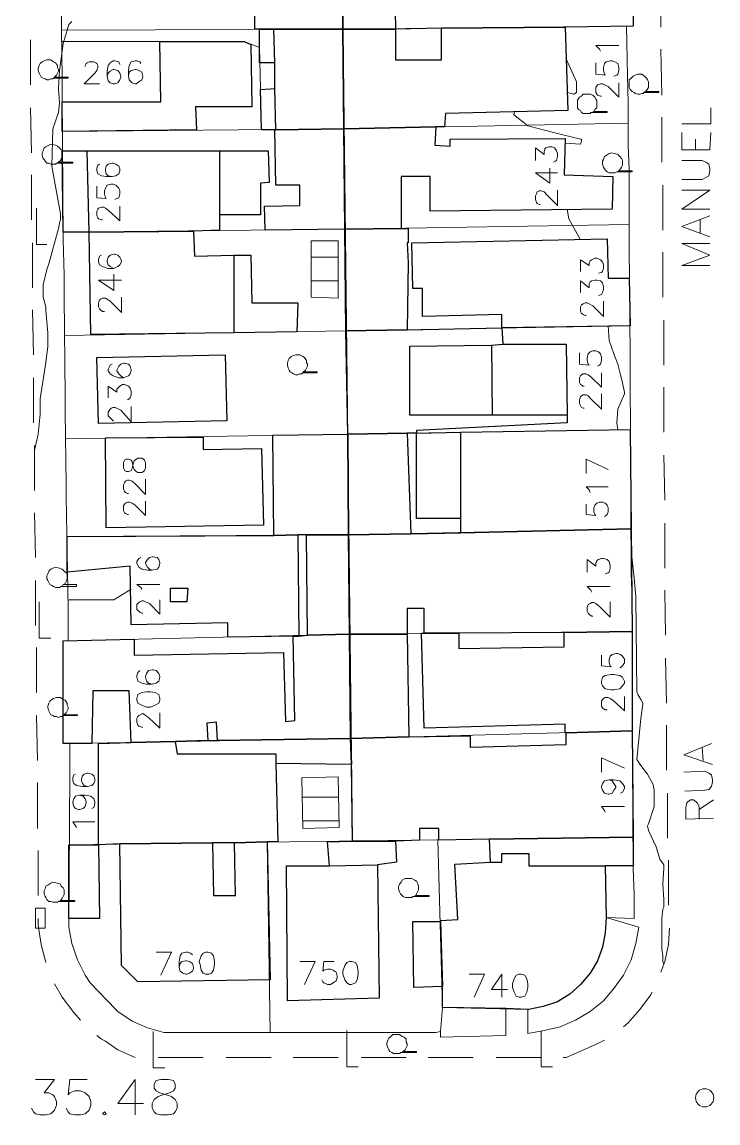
# Model space of a CAD drawing. Extents: x -2391 to 32076, y -11492 to 5852.
# Drawn here: x 4694 to 4755.5, y -1182.6 to -1085.2 of the extents above; entities that cross this region are included whole.
import ezdxf

# ---------------------------------------------------------------- set-up
doc = ezdxf.new("R2010")
doc.units = 0
doc.header["$LTSCALE"] = 7
for name, color, linetype in [('ALVE-CT', 3, 'CONTINUOUS'), ('PDF_A101 - EDIFICACAO', 7, 'CONTINUOUS'), ('PDF_A103 - PROJECAO_1', 7, 'CONTINUOUS'), ('PDF_A104 - PROJECAO_2', 7, 'CONTINUOUS'), ('PDF_A118 - PISCINA', 7, 'CONTINUOUS'), ('PDF_A120 - MARQUISE', 7, 'CONTINUOUS'), ('PDF_A122 - CASA_DE_MAQUINA', 7, 'CONTINUOUS'), ('PDF_A123 - N DE PORTA', 7, 'CONTINUOUS'), ('PDF_A124 - MURO', 7, 'CONTINUOUS'), ('PDF_C301 - MEIO_FIO_2D', 7, 'CONTINUOUS'), ('PDF_C307 - TXT_NOME_LOGRADOURO', 7, 'CONTINUOUS'), ('PDF_C317 - BOCA_LOBO', 7, 'CONTINUOUS'), ('PDF_F602 - ARVORE_ISOLADA', 7, 'CONTINUOUS'), ('PDF_I903 - POSTE', 7, 'CONTINUOUS'), ('PDF_N1401 - CURVA_MESTRA', 7, 'CONTINUOUS'), ('PDF_N1403 - COTA_DE_APARELHO', 7, 'CONTINUOUS')]:
    doc.layers.add(name, color=color, linetype=linetype)

msp = doc.modelspace()

# ---------------------------------------------------------------- linework, layer by layer
at = {"layer": 'ALVE-CT'}
msp.add_circle((4550.796, -1271.53), 500, dxfattribs=at)
at = {"layer": 'PDF_A101 - EDIFICACAO', "lineweight": 30}
for points in [[(4722.324, -1085.863), (4716.229, -1085.863), (4714.959, -1085.863), (4714.535, -1085.863), (4714.451, -1076.804), (4715.636, -1076.804), (4716.821, -1076.804), (4722.24, -1076.719)], [(4726.981, -1085.863), (4722.324, -1085.863), (4722.24, -1076.719), (4725.711, -1076.634), (4726.812, -1076.55), (4747.893, -1076.042), (4747.978, -1085.609), (4741.966, -1085.693), (4731.045, -1085.778)], [(4722.324, -1085.863), (4722.409, -1094.668), (4716.398, -1094.752), (4716.313, -1094.752), (4715.128, -1094.752), (4715.043, -1091.196), (4716.313, -1091.112), (4716.313, -1088.826), (4714.959, -1088.826), (4714.959, -1087.471), (4714.959, -1085.863), (4716.229, -1085.863)], [(4730.537, -1094.498), (4722.409, -1094.668), (4722.324, -1085.863), (4726.981, -1085.863), (4726.981, -1088.572), (4731.045, -1088.572), (4731.045, -1085.778), (4741.966, -1085.693), (4742.22, -1093.059), (4731.383, -1093.313), (4731.299, -1094.498)], [(4714.197, -1087.217), (4714.281, -1092.72), (4709.286, -1092.72), (4709.371, -1094.752), (4697.518, -1094.922), (4697.518, -1092.297), (4706.238, -1092.297), (4706.154, -1086.963), (4713.604, -1086.963)], [(4722.494, -1103.557), (4715.467, -1103.642), (4715.382, -1101.525), (4718.515, -1101.441), (4718.515, -1099.663), (4716.398, -1099.663), (4716.313, -1094.752), (4716.398, -1094.752), (4722.409, -1094.668)], [(4727.489, -1103.473), (4722.494, -1103.557), (4722.409, -1094.668), (4730.537, -1094.498), (4730.452, -1096.107), (4731.807, -1096.192), (4731.807, -1095.599), (4741.966, -1095.514), (4741.882, -1098.731), (4746.2, -1098.901), (4746.115, -1101.779), (4730.029, -1101.949), (4730.029, -1098.901), (4727.489, -1098.901)], [(4715.043, -1099.493), (4715.043, -1102.287), (4711.403, -1102.287), (4711.403, -1103.642), (4709.117, -1103.727), (4699.888, -1103.811), (4697.603, -1103.811), (4697.518, -1096.615), (4699.719, -1096.615), (4711.403, -1096.615), (4715.721, -1096.615), (4715.805, -1099.409)], [(4709.117, -1103.727), (4709.202, -1105.928), (4712.673, -1105.843), (4714.197, -1105.843), (4714.281, -1110.076), (4718.345, -1110.076), (4718.261, -1112.616), (4712.673, -1112.701), (4700.058, -1112.87), (4699.888, -1103.811)], [(4727.997, -1112.447), (4722.578, -1112.532), (4722.494, -1103.557), (4727.489, -1103.473), (4728.082, -1103.473), (4728.082, -1104.743), (4727.997, -1104.743), (4728.082, -1106.52)], [(4745.692, -1104.404), (4745.776, -1107.875), (4747.639, -1107.875), (4747.724, -1112.108), (4736.379, -1112.278), (4736.379, -1111.092), (4729.351, -1111.262), (4729.351, -1108.806), (4728.505, -1108.806), (4728.42, -1104.743)], [(4736.379, -1112.278), (4736.463, -1113.717), (4742.051, -1113.717), (4742.136, -1119.982), (4742.136, -1120.659), (4728.843, -1121.337), (4728.843, -1121.591), (4727.997, -1121.591), (4722.748, -1121.675), (4722.578, -1112.532), (4727.997, -1112.447)], [(4712.08, -1120.49), (4700.735, -1120.744), (4700.566, -1114.902), (4711.911, -1114.648)], [(4728.336, -1130.48), (4722.832, -1130.565), (4722.748, -1121.675), (4727.997, -1121.591)], [(4747.724, -1121.252), (4747.808, -1130.057), (4732.738, -1130.396), (4732.738, -1129.126), (4728.843, -1129.126), (4728.843, -1121.591), (4732.738, -1121.506)], [(4709.963, -1121.929), (4709.963, -1123.03), (4715.128, -1122.945), (4715.297, -1129.718), (4701.412, -1129.972), (4701.328, -1122.014)], [(4722.832, -1130.565), (4719.107, -1130.565), (4718.345, -1130.565), (4716.229, -1130.65), (4716.144, -1121.76), (4722.748, -1121.675)], [(4747.893, -1139.116), (4741.882, -1139.201), (4732.569, -1139.285), (4729.521, -1139.285), (4729.521, -1137.084), (4727.997, -1137.084), (4727.997, -1139.37), (4722.917, -1139.37), (4722.832, -1130.565), (4728.336, -1130.48), (4732.738, -1130.396), (4747.808, -1130.057)], [(4718.345, -1130.565), (4718.43, -1139.539), (4717.922, -1139.539), (4712.165, -1139.624), (4712.165, -1138.354), (4703.614, -1138.523), (4703.529, -1133.359), (4697.941, -1133.867), (4697.941, -1130.734), (4716.229, -1130.65)], [(4722.917, -1139.37), (4719.192, -1139.455), (4719.107, -1130.565), (4722.832, -1130.565)], [(4747.893, -1147.921), (4742.051, -1148.09), (4741.966, -1148.09), (4741.966, -1147.328), (4729.521, -1147.667), (4729.267, -1139.285), (4729.521, -1139.285), (4732.569, -1139.285), (4732.569, -1140.64), (4741.882, -1140.471), (4741.882, -1139.201), (4747.893, -1139.116)], [(4723.002, -1148.598), (4711.233, -1148.768), (4711.149, -1147.159), (4710.302, -1147.244), (4710.387, -1148.768), (4707.508, -1148.852), (4703.614, -1148.937), (4703.444, -1144.365), (4700.227, -1144.365), (4700.142, -1149.022), (4697.603, -1149.022), (4697.603, -1139.963), (4703.868, -1139.793), (4703.868, -1141.233), (4717.075, -1140.979), (4717.245, -1147.074), (4718.091, -1146.99), (4717.922, -1139.539), (4718.43, -1139.539), (4719.192, -1139.455), (4722.917, -1139.37)], [(4728.166, -1148.429), (4723.002, -1148.598), (4722.917, -1139.37), (4727.997, -1139.37)], [(4723.002, -1148.598), (4723.086, -1150.884), (4716.398, -1150.8), (4716.567, -1157.742), (4715.636, -1157.742), (4712.757, -1157.827), (4710.81, -1157.827), (4702.598, -1157.911), (4700.735, -1157.996), (4700.735, -1149.022), (4703.614, -1148.937), (4707.508, -1148.852), (4710.387, -1148.768), (4711.233, -1148.768)], [(4747.978, -1157.319), (4735.278, -1157.488), (4730.791, -1157.573), (4730.791, -1156.557), (4729.097, -1156.557), (4729.097, -1157.573), (4726.981, -1157.657), (4723.171, -1157.657), (4723.086, -1150.884), (4723.002, -1148.598), (4728.166, -1148.429), (4733.585, -1148.344), (4733.585, -1149.36), (4742.051, -1149.106), (4742.051, -1148.09), (4747.893, -1147.921)], [(4740.019, -1172.304), (4738.749, -1172.558), (4738.664, -1172.558), (4736.717, -1172.474), (4731.129, -1172.389), (4731.129, -1170.526), (4730.96, -1164.769), (4730.96, -1164.684), (4732.484, -1164.6), (4732.23, -1159.689), (4735.363, -1159.52), (4735.278, -1157.488), (4747.978, -1157.319), (4747.978, -1159.859), (4745.522, -1159.859), (4745.607, -1164.43), (4745.522, -1165.785), (4745.268, -1167.055), (4744.845, -1168.24), (4744.168, -1169.341), (4743.321, -1170.357), (4742.39, -1171.204), (4741.289, -1171.881)], [(4700.735, -1157.996), (4700.82, -1164.515), (4698.111, -1164.515), (4698.111, -1157.996)], [(4702.598, -1157.911), (4710.81, -1157.827), (4710.895, -1162.483), (4712.842, -1162.483), (4712.757, -1157.827), (4715.636, -1157.742), (4715.89, -1169.934), (4704.206, -1170.103), (4702.767, -1168.664)], [(4725.542, -1171.542), (4717.414, -1171.796), (4717.329, -1159.859), (4721.139, -1159.859), (4720.97, -1157.742), (4723.171, -1157.657), (4726.981, -1157.657), (4727.066, -1159.52), (4725.372, -1159.774)], [(4731.129, -1170.526), (4728.59, -1170.611), (4728.505, -1164.769), (4730.96, -1164.769)]]:
    msp.add_lwpolyline(points, close=True, dxfattribs=at)
at = {"layer": 'PDF_A103 - PROJECAO_1', "lineweight": 30}
for points in [[(4726.981, -1085.863), (4722.324, -1085.863), (4722.24, -1076.719), (4725.711, -1076.634), (4726.812, -1076.55)], [(4722.409, -1094.668), (4716.398, -1094.752), (4716.313, -1091.112), (4716.313, -1088.826), (4716.229, -1085.863), (4722.324, -1085.863)], [(4711.403, -1102.287), (4711.403, -1103.642), (4709.117, -1103.727), (4699.888, -1103.811), (4699.719, -1096.615), (4711.403, -1096.615)], [(4712.673, -1105.843), (4712.673, -1112.701), (4700.058, -1112.87), (4699.888, -1103.811), (4709.117, -1103.727), (4709.202, -1105.928)], [(4735.532, -1119.982), (4728.251, -1119.982), (4728.251, -1113.886), (4735.447, -1113.802), (4736.463, -1113.717), (4742.051, -1113.717), (4742.136, -1119.982)], [(4747.808, -1130.057), (4732.738, -1130.396), (4732.738, -1129.126), (4732.738, -1121.506), (4747.724, -1121.252)], [(4716.398, -1150.8), (4716.567, -1157.742), (4715.636, -1157.742), (4712.757, -1157.827), (4710.81, -1157.827), (4702.598, -1157.911), (4700.735, -1157.996), (4700.735, -1149.022), (4703.614, -1148.937), (4707.508, -1148.852), (4707.678, -1149.953), (4716.398, -1149.953)], [(4745.522, -1159.859), (4745.607, -1164.43), (4745.522, -1165.785), (4745.268, -1167.055), (4744.845, -1168.24), (4744.168, -1169.341), (4743.321, -1170.357), (4742.39, -1171.204), (4741.289, -1171.881), (4740.019, -1172.304), (4738.749, -1172.558), (4738.664, -1172.558), (4736.717, -1172.474), (4731.129, -1172.389), (4731.129, -1170.526), (4730.96, -1164.769), (4730.96, -1164.684), (4732.484, -1164.6), (4732.23, -1159.689), (4735.363, -1159.52), (4736.379, -1159.52), (4736.379, -1158.758), (4738.749, -1158.758), (4738.749, -1159.859)], [(4721.139, -1159.859), (4725.372, -1159.774), (4725.542, -1171.542), (4717.414, -1171.796), (4717.329, -1159.859)]]:
    msp.add_lwpolyline(points, close=True, dxfattribs=at)
at = {"layer": 'PDF_A104 - PROJECAO_2', "lineweight": 30}
msp.add_lwpolyline([(4735.532, -1119.982), (4728.251, -1119.982), (4728.251, -1113.886), (4735.447, -1113.802)], close=True, dxfattribs=at)
at = {"layer": 'PDF_A118 - PISCINA', "lineweight": 9}
for points in [[(4719.53, -1104.573), (4719.53, -1109.568), (4721.901, -1109.653), (4721.901, -1104.573)], [(4718.769, -1156.557), (4718.684, -1152.07), (4721.901, -1151.985), (4721.986, -1156.472)]]:
    msp.add_lwpolyline(points, close=True, dxfattribs=at)
for points in [[(4719.53, -1106.012), (4721.901, -1106.012)], [(4719.53, -1108.129), (4721.901, -1108.129)], [(4718.769, -1153.763), (4721.901, -1153.763)], [(4718.769, -1155.879), (4721.986, -1155.879)]]:
    msp.add_lwpolyline(points, dxfattribs=at)
at = {"layer": 'PDF_A120 - MARQUISE', "lineweight": 9}
for points in [[(4738.664, -1172.558), (4738.749, -1172.558), (4740.019, -1172.304), (4741.289, -1171.881), (4742.39, -1171.204), (4743.321, -1170.357), (4744.168, -1169.341), (4744.845, -1168.24), (4745.268, -1167.055), (4745.522, -1165.785), (4745.607, -1164.43), (4748.485, -1165.277), (4748.231, -1166.716), (4747.808, -1168.156), (4747.131, -1169.51), (4746.284, -1170.696), (4745.353, -1171.796), (4744.168, -1172.728), (4742.898, -1173.49), (4741.543, -1174.082), (4740.104, -1174.421), (4738.664, -1174.675)], [(4736.717, -1172.474), (4736.717, -1174.844), (4730.96, -1175.013), (4730.96, -1174.505), (4731.129, -1172.389)]]:
    msp.add_lwpolyline(points, close=True, dxfattribs=at)
at = {"layer": 'PDF_A122 - CASA_DE_MAQUINA', "lineweight": 30}
msp.add_lwpolyline([(4708.609, -1135.306), (4708.524, -1136.491), (4707.085, -1136.491), (4707.085, -1135.306)], close=True, dxfattribs=at)
at = {"layer": 'PDF_A123 - N DE PORTA', "lineweight": 9}
for points in [[(4745.099, -1087.81), (4745.014, -1087.64), (4744.676, -1087.302), (4746.708, -1087.302)], [(4699.55, -1089.164), (4699.55, -1089.08), (4699.634, -1088.91), (4699.719, -1088.826), (4699.888, -1088.741), (4700.312, -1088.741), (4700.481, -1088.826), (4700.566, -1088.91), (4700.65, -1089.08), (4700.65, -1089.249), (4700.566, -1089.503), (4700.396, -1089.757), (4699.465, -1090.688), (4700.82, -1090.688)], [(4702.598, -1088.995), (4702.513, -1088.741), (4702.174, -1088.656), (4702.005, -1088.656), (4701.751, -1088.826), (4701.582, -1089.08), (4701.497, -1089.588), (4701.497, -1090.011), (4701.582, -1090.434), (4701.751, -1090.604), (4702.005, -1090.688), (4702.174, -1090.688), (4702.428, -1090.604), (4702.598, -1090.35), (4702.682, -1090.096), (4702.682, -1090.011), (4702.598, -1089.757), (4702.428, -1089.503), (4702.09, -1089.418), (4702.005, -1089.418), (4701.751, -1089.588), (4701.582, -1089.757), (4701.497, -1090.011)], [(4704.46, -1088.91), (4704.376, -1088.741), (4704.122, -1088.656), (4703.952, -1088.656), (4703.614, -1088.741), (4703.444, -1089.08), (4703.36, -1089.503), (4703.36, -1090.011), (4703.444, -1090.35), (4703.698, -1090.604), (4703.952, -1090.688), (4704.037, -1090.688), (4704.291, -1090.519), (4704.545, -1090.35), (4704.63, -1090.096), (4704.63, -1090.011), (4704.545, -1089.672), (4704.291, -1089.503), (4704.037, -1089.418), (4703.952, -1089.418), (4703.614, -1089.503), (4703.444, -1089.672), (4703.36, -1090.011)], [(4744.676, -1088.826), (4744.676, -1089.842), (4745.522, -1089.926), (4745.438, -1089.842), (4745.353, -1089.503), (4745.353, -1089.249), (4745.438, -1088.91), (4745.607, -1088.741), (4745.946, -1088.656), (4746.115, -1088.656), (4746.369, -1088.741), (4746.623, -1088.91), (4746.708, -1089.249), (4746.708, -1089.503), (4746.623, -1089.842), (4746.538, -1089.926), (4746.284, -1090.011)], [(4745.184, -1091.789), (4745.099, -1091.789), (4744.845, -1091.704), (4744.76, -1091.62), (4744.676, -1091.45), (4744.676, -1091.027), (4744.76, -1090.858), (4744.845, -1090.773), (4745.099, -1090.688), (4745.268, -1090.688), (4745.438, -1090.773), (4745.776, -1090.942), (4746.708, -1091.874), (4746.708, -1090.604)], [(4739.342, -1097.461), (4739.342, -1096.361), (4740.104, -1096.953), (4740.104, -1096.699), (4740.188, -1096.445), (4740.273, -1096.361), (4740.527, -1096.276), (4740.781, -1096.276), (4741.035, -1096.361), (4741.204, -1096.615), (4741.289, -1096.869), (4741.289, -1097.123), (4741.204, -1097.461), (4741.12, -1097.546), (4740.95, -1097.631)], [(4700.82, -1097.8), (4700.65, -1097.885), (4700.566, -1098.139), (4700.566, -1098.393), (4700.65, -1098.647), (4700.989, -1098.816), (4701.412, -1098.901), (4701.92, -1098.901), (4702.259, -1098.816), (4702.513, -1098.647), (4702.598, -1098.393), (4702.598, -1098.223), (4702.513, -1097.969), (4702.259, -1097.8), (4702.005, -1097.715), (4701.92, -1097.715), (4701.582, -1097.8), (4701.412, -1097.969), (4701.328, -1098.223), (4701.328, -1098.393), (4701.412, -1098.647), (4701.582, -1098.816), (4701.92, -1098.901)], [(4741.289, -1098.562), (4739.342, -1098.562), (4740.612, -1099.493), (4740.612, -1098.139)], [(4700.566, -1099.747), (4700.566, -1100.763), (4701.412, -1100.848), (4701.328, -1100.763), (4701.243, -1100.425), (4701.243, -1100.171), (4701.328, -1099.917), (4701.497, -1099.663), (4701.836, -1099.578), (4702.005, -1099.578), (4702.259, -1099.663), (4702.513, -1099.917), (4702.598, -1100.171), (4702.598, -1100.425), (4702.513, -1100.763), (4702.344, -1100.848), (4702.174, -1100.933)], [(4739.765, -1101.356), (4739.68, -1101.356), (4739.511, -1101.271), (4739.426, -1101.187), (4739.342, -1100.933), (4739.342, -1100.594), (4739.426, -1100.425), (4739.511, -1100.255), (4739.68, -1100.171), (4739.85, -1100.171), (4740.104, -1100.255), (4740.358, -1100.509), (4741.289, -1101.441), (4741.289, -1100.086)], [(4701.074, -1102.711), (4700.989, -1102.711), (4700.735, -1102.626), (4700.65, -1102.541), (4700.566, -1102.372), (4700.566, -1101.949), (4700.65, -1101.779), (4700.735, -1101.695), (4700.989, -1101.61), (4701.158, -1101.61), (4701.328, -1101.695), (4701.582, -1101.864), (4702.598, -1102.795), (4702.598, -1101.525)], [(4700.989, -1105.843), (4700.82, -1105.928), (4700.735, -1106.266), (4700.735, -1106.436), (4700.82, -1106.69), (4701.074, -1106.859), (4701.582, -1107.028), (4702.09, -1107.028), (4702.428, -1106.859), (4702.598, -1106.69), (4702.767, -1106.436), (4702.767, -1106.351), (4702.598, -1106.012), (4702.428, -1105.843), (4702.174, -1105.759), (4702.09, -1105.759), (4701.751, -1105.843), (4701.582, -1106.012), (4701.497, -1106.351), (4701.497, -1106.436), (4701.582, -1106.69), (4701.751, -1106.859), (4702.09, -1107.028)], [(4743.321, -1107.282), (4743.321, -1106.266), (4744.083, -1106.774), (4744.083, -1106.52), (4744.168, -1106.351), (4744.337, -1106.266), (4744.591, -1106.097), (4744.76, -1106.097), (4745.099, -1106.266), (4745.268, -1106.436), (4745.353, -1106.69), (4745.353, -1107.028), (4745.268, -1107.282), (4745.184, -1107.367), (4744.93, -1107.452)], [(4702.767, -1108.044), (4700.735, -1108.044), (4702.09, -1108.976), (4702.09, -1107.536)], [(4743.321, -1109.145), (4743.321, -1108.129), (4744.083, -1108.722), (4744.083, -1108.383), (4744.168, -1108.214), (4744.337, -1108.129), (4744.591, -1108.044), (4744.76, -1108.044), (4745.099, -1108.129), (4745.268, -1108.298), (4745.353, -1108.637), (4745.353, -1108.891), (4745.268, -1109.145), (4745.184, -1109.314), (4744.93, -1109.399)], [(4701.243, -1110.838), (4701.074, -1110.838), (4700.904, -1110.669), (4700.82, -1110.584), (4700.735, -1110.415), (4700.735, -1110.076), (4700.82, -1109.822), (4700.904, -1109.738), (4701.074, -1109.653), (4701.328, -1109.653), (4701.497, -1109.738), (4701.751, -1109.907), (4702.767, -1110.923), (4702.767, -1109.568)], [(4743.829, -1111.177), (4743.744, -1111.177), (4743.575, -1111.092), (4743.406, -1111.008), (4743.321, -1110.838), (4743.321, -1110.415), (4743.406, -1110.246), (4743.575, -1110.161), (4743.744, -1110.076), (4743.914, -1110.076), (4744.083, -1110.161), (4744.422, -1110.33), (4745.353, -1111.262), (4745.353, -1109.907)], [(4743.236, -1114.479), (4743.236, -1115.495), (4744.083, -1115.58), (4743.998, -1115.495), (4743.914, -1115.156), (4743.914, -1114.902), (4743.998, -1114.564), (4744.168, -1114.394), (4744.422, -1114.31), (4744.676, -1114.31), (4744.93, -1114.394), (4745.099, -1114.564), (4745.184, -1114.902), (4745.184, -1115.156), (4745.099, -1115.495), (4745.014, -1115.58), (4744.845, -1115.664)], [(4701.92, -1115.495), (4701.751, -1115.58), (4701.582, -1115.918), (4701.582, -1116.087), (4701.751, -1116.341), (4702.005, -1116.511), (4702.513, -1116.68), (4702.936, -1116.68), (4703.36, -1116.511), (4703.529, -1116.341), (4703.614, -1116.087), (4703.614, -1116.003), (4703.529, -1115.664), (4703.36, -1115.495), (4703.021, -1115.41), (4702.936, -1115.41), (4702.682, -1115.495), (4702.513, -1115.664), (4702.344, -1116.003), (4702.344, -1116.087), (4702.513, -1116.341), (4702.682, -1116.511), (4702.936, -1116.68)], [(4743.66, -1117.442), (4743.575, -1117.442), (4743.406, -1117.357), (4743.321, -1117.273), (4743.236, -1117.103), (4743.236, -1116.68), (4743.321, -1116.511), (4743.406, -1116.426), (4743.575, -1116.341), (4743.829, -1116.341), (4743.998, -1116.426), (4744.252, -1116.595), (4745.184, -1117.527), (4745.184, -1116.257)], [(4701.582, -1118.458), (4701.582, -1117.442), (4702.344, -1117.95), (4702.344, -1117.696), (4702.513, -1117.527), (4702.598, -1117.442), (4702.852, -1117.273), (4703.021, -1117.273), (4703.36, -1117.442), (4703.529, -1117.611), (4703.614, -1117.865), (4703.614, -1118.204), (4703.529, -1118.458), (4703.444, -1118.543), (4703.275, -1118.627)], [(4743.66, -1119.389), (4743.575, -1119.389), (4743.406, -1119.305), (4743.321, -1119.135), (4743.236, -1118.966), (4743.236, -1118.627), (4743.321, -1118.373), (4743.406, -1118.289), (4743.575, -1118.204), (4743.829, -1118.204), (4743.998, -1118.289), (4744.252, -1118.543), (4745.184, -1119.474), (4745.184, -1118.119)], [(4702.09, -1120.49), (4702.005, -1120.49), (4701.836, -1120.321), (4701.751, -1120.236), (4701.582, -1120.067), (4701.582, -1119.728), (4701.751, -1119.474), (4701.836, -1119.389), (4702.005, -1119.305), (4702.174, -1119.305), (4702.344, -1119.389), (4702.682, -1119.559), (4703.614, -1120.575), (4703.614, -1119.22)], [(4745.776, -1124.808), (4743.829, -1123.877), (4743.829, -1125.147)], [(4703.36, -1126.924), (4703.275, -1126.924), (4703.106, -1126.84), (4703.021, -1126.755), (4702.936, -1126.501), (4702.936, -1126.162), (4703.021, -1125.993), (4703.106, -1125.824), (4703.275, -1125.739), (4703.444, -1125.739), (4703.698, -1125.824), (4703.952, -1126.078), (4704.884, -1127.009), (4704.884, -1125.654)], [(4744.168, -1126.84), (4744.083, -1126.586), (4743.829, -1126.332), (4745.776, -1126.332)], [(4703.36, -1128.787), (4703.275, -1128.787), (4703.106, -1128.702), (4703.021, -1128.618), (4702.936, -1128.448), (4702.936, -1128.025), (4703.021, -1127.856), (4703.106, -1127.771), (4703.275, -1127.686), (4703.444, -1127.686), (4703.698, -1127.771), (4703.952, -1127.94), (4704.884, -1128.872), (4704.884, -1127.602)], [(4743.829, -1127.856), (4743.829, -1128.787), (4744.676, -1128.872), (4744.591, -1128.787), (4744.506, -1128.533), (4744.506, -1128.194), (4744.591, -1127.94), (4744.76, -1127.771), (4745.014, -1127.686), (4745.268, -1127.686), (4745.522, -1127.771), (4745.692, -1127.94), (4745.776, -1128.194), (4745.776, -1128.533), (4745.692, -1128.787), (4745.607, -1128.872), (4745.438, -1128.956)], [(4704.46, -1132.597), (4704.291, -1132.682), (4704.122, -1132.936), (4704.122, -1133.105), (4704.291, -1133.444), (4704.545, -1133.613), (4705.053, -1133.698), (4705.476, -1133.698), (4705.9, -1133.613), (4706.069, -1133.444), (4706.154, -1133.105), (4706.154, -1133.02), (4706.069, -1132.766), (4705.9, -1132.597), (4705.561, -1132.512), (4705.476, -1132.512), (4705.222, -1132.597), (4705.053, -1132.766), (4704.884, -1133.02), (4704.884, -1133.105), (4705.053, -1133.444), (4705.222, -1133.613), (4705.476, -1133.698)], [(4743.914, -1133.867), (4743.914, -1132.766), (4744.676, -1133.359), (4744.676, -1133.105), (4744.76, -1132.851), (4744.93, -1132.766), (4745.184, -1132.682), (4745.353, -1132.682), (4745.692, -1132.766), (4745.861, -1132.936), (4745.946, -1133.274), (4745.946, -1133.528), (4745.861, -1133.867), (4745.776, -1133.952), (4745.522, -1134.036)], [(4704.545, -1135.391), (4704.46, -1135.221), (4704.122, -1134.968), (4706.154, -1134.968)], [(4744.337, -1135.645), (4744.252, -1135.475), (4743.914, -1135.137), (4745.946, -1135.137)], [(4704.63, -1137.507), (4704.545, -1137.507), (4704.376, -1137.423), (4704.291, -1137.338), (4704.122, -1137.169), (4704.122, -1136.745), (4704.291, -1136.576), (4704.376, -1136.491), (4704.545, -1136.407), (4704.714, -1136.407), (4704.884, -1136.491), (4705.222, -1136.661), (4706.154, -1137.592), (4706.154, -1136.322)], [(4744.422, -1137.761), (4744.337, -1137.761), (4744.168, -1137.677), (4743.998, -1137.507), (4743.914, -1137.338), (4743.914, -1136.999), (4743.998, -1136.745), (4744.168, -1136.661), (4744.337, -1136.576), (4744.506, -1136.576), (4744.676, -1136.661), (4745.014, -1136.915), (4745.946, -1137.846), (4745.946, -1136.491)], [(4745.184, -1141.233), (4745.184, -1142.164), (4746.03, -1142.249), (4745.946, -1142.164), (4745.861, -1141.91), (4745.861, -1141.571), (4745.946, -1141.317), (4746.115, -1141.148), (4746.454, -1141.063), (4746.623, -1141.063), (4746.877, -1141.148), (4747.046, -1141.317), (4747.216, -1141.571), (4747.216, -1141.91), (4747.046, -1142.164), (4746.962, -1142.249), (4746.792, -1142.333)], [(4704.376, -1142.587), (4704.206, -1142.757), (4704.122, -1143.011), (4704.122, -1143.18), (4704.206, -1143.519), (4704.545, -1143.688), (4704.968, -1143.773), (4705.476, -1143.773), (4705.815, -1143.688), (4706.069, -1143.519), (4706.154, -1143.18), (4706.154, -1143.095), (4706.069, -1142.841), (4705.815, -1142.587), (4705.561, -1142.503), (4705.476, -1142.503), (4705.138, -1142.587), (4704.968, -1142.841), (4704.884, -1143.095), (4704.884, -1143.18), (4704.968, -1143.519), (4705.138, -1143.688), (4705.476, -1143.773)], [(4745.692, -1146.058), (4745.522, -1146.058), (4745.353, -1145.974), (4745.268, -1145.889), (4745.184, -1145.72), (4745.184, -1145.296), (4745.268, -1145.127), (4745.353, -1145.042), (4745.522, -1144.958), (4745.776, -1144.958), (4745.946, -1145.042), (4746.2, -1145.212), (4747.216, -1146.143), (4747.216, -1144.873)], [(4704.63, -1147.582), (4704.545, -1147.582), (4704.291, -1147.498), (4704.206, -1147.413), (4704.122, -1147.159), (4704.122, -1146.82), (4704.206, -1146.651), (4704.291, -1146.566), (4704.545, -1146.397), (4704.714, -1146.397), (4704.884, -1146.566), (4705.138, -1146.736), (4706.154, -1147.667), (4706.154, -1146.312)], [(4747.216, -1151.223), (4745.184, -1150.292), (4745.184, -1151.562)], [(4698.703, -1151.731), (4698.534, -1151.816), (4698.449, -1152.07), (4698.449, -1152.324), (4698.534, -1152.578), (4698.788, -1152.747), (4699.296, -1152.832), (4699.719, -1152.832), (4700.142, -1152.747), (4700.312, -1152.578), (4700.396, -1152.324), (4700.396, -1152.154), (4700.312, -1151.9), (4700.142, -1151.731), (4699.804, -1151.646), (4699.719, -1151.646), (4699.465, -1151.731), (4699.296, -1151.9), (4699.211, -1152.154), (4699.211, -1152.324), (4699.296, -1152.578), (4699.465, -1152.747), (4699.719, -1152.832)], [(4745.861, -1152.239), (4746.115, -1152.324), (4746.284, -1152.578), (4746.454, -1152.832), (4746.454, -1152.916), (4746.284, -1153.17), (4746.115, -1153.424), (4745.861, -1153.509), (4745.776, -1153.509), (4745.438, -1153.424), (4745.268, -1153.17), (4745.184, -1152.916), (4745.184, -1152.832), (4745.268, -1152.578), (4745.438, -1152.324), (4745.861, -1152.239), (4746.284, -1152.239), (4746.792, -1152.324), (4747.046, -1152.578), (4747.216, -1152.832), (4747.216, -1153.001), (4747.046, -1153.34), (4746.877, -1153.424)], [(4699.042, -1153.594), (4699.381, -1153.678), (4699.55, -1153.932), (4699.634, -1154.186), (4699.634, -1154.271), (4699.55, -1154.609), (4699.381, -1154.779), (4699.042, -1154.863), (4698.957, -1154.863), (4698.703, -1154.779), (4698.534, -1154.609), (4698.449, -1154.271), (4698.449, -1154.186), (4698.534, -1153.932), (4698.703, -1153.678), (4699.042, -1153.594), (4699.55, -1153.594), (4700.058, -1153.678), (4700.312, -1153.932), (4700.396, -1154.186), (4700.396, -1154.356), (4700.312, -1154.694), (4700.142, -1154.779)], [(4745.522, -1155.117), (4745.438, -1154.948), (4745.184, -1154.609), (4747.216, -1154.609)], [(4698.788, -1156.472), (4698.703, -1156.303), (4698.449, -1155.964), (4700.396, -1155.964)], [(4706.238, -1169.51), (4707.17, -1167.478), (4705.815, -1167.478)], [(4709.032, -1167.732), (4708.863, -1167.563), (4708.609, -1167.478), (4708.44, -1167.478), (4708.101, -1167.563), (4707.932, -1167.817), (4707.847, -1168.325), (4707.847, -1168.833), (4707.932, -1169.172), (4708.186, -1169.341), (4708.44, -1169.426), (4708.524, -1169.426), (4708.778, -1169.341), (4709.032, -1169.172), (4709.117, -1168.918), (4709.117, -1168.833), (4709.032, -1168.494), (4708.778, -1168.325), (4708.524, -1168.24), (4708.44, -1168.24), (4708.101, -1168.325), (4707.932, -1168.494), (4707.847, -1168.833)], [(4718.938, -1170.357), (4719.869, -1168.325), (4718.515, -1168.325)], [(4721.562, -1168.325), (4720.631, -1168.325), (4720.546, -1169.172), (4720.631, -1169.087), (4720.97, -1169.002), (4721.224, -1169.002), (4721.478, -1169.087), (4721.732, -1169.256), (4721.816, -1169.595), (4721.816, -1169.764), (4721.732, -1170.018), (4721.478, -1170.188), (4721.224, -1170.357), (4720.97, -1170.357), (4720.631, -1170.188), (4720.546, -1170.103), (4720.462, -1169.934)], [(4733.923, -1171.458), (4734.855, -1169.426), (4733.5, -1169.426)], [(4736.379, -1171.458), (4736.379, -1169.426), (4735.447, -1170.78), (4736.887, -1170.78)]]:
    msp.add_lwpolyline(points, dxfattribs=at)
for points in [[(4702.936, -1124.639), (4703.021, -1124.893), (4703.19, -1124.977), (4703.36, -1124.977), (4703.614, -1124.893), (4703.698, -1124.723), (4703.783, -1124.3), (4703.868, -1124.046), (4704.037, -1123.877), (4704.206, -1123.792), (4704.545, -1123.792), (4704.714, -1123.877), (4704.799, -1123.961), (4704.884, -1124.215), (4704.884, -1124.639), (4704.799, -1124.893), (4704.714, -1124.977), (4704.545, -1125.062), (4704.206, -1125.062), (4704.037, -1124.977), (4703.868, -1124.808), (4703.783, -1124.554), (4703.698, -1124.131), (4703.614, -1123.961), (4703.36, -1123.877), (4703.19, -1123.877), (4703.021, -1123.961), (4702.936, -1124.215)], [(4745.184, -1143.688), (4745.268, -1143.942), (4745.522, -1144.196), (4746.03, -1144.281), (4746.284, -1144.281), (4746.792, -1144.196), (4747.046, -1143.942), (4747.216, -1143.688), (4747.216, -1143.519), (4747.046, -1143.18), (4746.792, -1143.011), (4746.284, -1142.926), (4746.03, -1142.926), (4745.522, -1143.011), (4745.268, -1143.18), (4745.184, -1143.519)], [(4704.122, -1145.212), (4704.206, -1145.466), (4704.545, -1145.635), (4704.968, -1145.804), (4705.307, -1145.804), (4705.73, -1145.635), (4706.069, -1145.466), (4706.154, -1145.212), (4706.154, -1145.042), (4706.069, -1144.704), (4705.73, -1144.535), (4705.307, -1144.45), (4704.968, -1144.45), (4704.545, -1144.535), (4704.206, -1144.704), (4704.122, -1145.042)], [(4710.217, -1167.478), (4709.963, -1167.563), (4709.794, -1167.817), (4709.625, -1168.325), (4709.709, -1168.579), (4709.794, -1169.087), (4709.963, -1169.341), (4710.217, -1169.426), (4710.471, -1169.426), (4710.725, -1169.341), (4710.895, -1169.087), (4710.979, -1168.579), (4710.979, -1168.325), (4710.895, -1167.817), (4710.725, -1167.563), (4710.387, -1167.478)], [(4722.917, -1168.325), (4722.663, -1168.41), (4722.494, -1168.664), (4722.324, -1169.172), (4722.324, -1169.426), (4722.494, -1169.934), (4722.663, -1170.188), (4722.917, -1170.357), (4723.086, -1170.357), (4723.425, -1170.188), (4723.594, -1169.934), (4723.679, -1169.426), (4723.679, -1169.172), (4723.594, -1168.664), (4723.425, -1168.41), (4723.086, -1168.325)], [(4737.903, -1169.426), (4737.649, -1169.51), (4737.479, -1169.849), (4737.31, -1170.272), (4737.31, -1170.611), (4737.479, -1171.034), (4737.649, -1171.373), (4737.903, -1171.458), (4738.072, -1171.458), (4738.41, -1171.373), (4738.58, -1171.034), (4738.664, -1170.611), (4738.664, -1170.272), (4738.58, -1169.849), (4738.41, -1169.51), (4738.072, -1169.426)]]:
    msp.add_lwpolyline(points, close=True, dxfattribs=at)
at = {"layer": 'PDF_A124 - MURO', "lineweight": 9}
for points in [[(4723.171, -1157.657), (4721.816, -1040.567), (4721.732, -1031.508)], [(4747.893, -1139.116), (4722.917, -1139.37), (4698.026, -1139.963), (4698.026, -1138.608), (4698.026, -1137.084), (4697.857, -1127.178), (4697.857, -1126.162), (4697.772, -1119.728), (4697.772, -1118.289), (4697.687, -1109.568), (4697.687, -1107.621), (4697.603, -1104.489), (4697.518, -1091.62), (4697.518, -1090.18), (4697.433, -1083.492)], [(4747.893, -1147.921), (4723.002, -1148.598), (4698.195, -1149.022), (4698.195, -1149.699), (4698.195, -1149.953), (4698.195, -1151.562), (4698.111, -1165.277), (4698.365, -1166.716), (4698.873, -1168.156), (4699.55, -1169.51), (4699.973, -1170.188), (4702.259, -1172.558), (4702.428, -1172.728), (4703.698, -1173.574), (4705.053, -1174.167), (4706.492, -1174.59), (4728.505, -1174.59), (4730.537, -1174.59), (4730.96, -1174.505), (4731.129, -1172.389), (4738.749, -1172.558), (4740.019, -1172.304), (4741.289, -1171.881), (4742.39, -1171.204), (4743.321, -1170.357), (4744.168, -1169.341), (4744.845, -1168.24), (4745.268, -1167.055), (4745.522, -1165.785), (4745.607, -1164.43), (4748.062, -1164.515), (4748.062, -1162.314), (4747.978, -1160.113), (4747.893, -1145.974), (4747.893, -1144.619), (4747.893, -1136.322), (4747.808, -1134.036), (4747.724, -1116.341), (4747.724, -1114.733), (4747.639, -1104.997), (4747.639, -1103.473), (4747.639, -1100.34), (4747.639, -1098.223), (4747.554, -1096.107), (4747.554, -1092.382), (4747.47, -1090.011), (4747.385, -1085.609), (4722.324, -1085.863), (4697.433, -1085.947)], [(4697.433, -1086.963), (4713.604, -1086.963), (4714.959, -1087.471), (4715.128, -1094.752)], [(4697.518, -1094.922), (4722.409, -1094.668), (4747.554, -1094.16)], [(4697.603, -1103.811), (4722.494, -1103.557), (4747.639, -1103.134)], [(4697.687, -1112.955), (4722.578, -1112.532), (4747.724, -1112.108)], [(4747.724, -1121.252), (4697.857, -1122.099)], [(4697.941, -1130.734), (4722.832, -1130.565), (4747.808, -1130.057)], [(4698.026, -1136.322), (4702.09, -1136.322), (4703.614, -1135.391)], [(4698.111, -1157.996), (4747.978, -1157.319)], [(4731.129, -1172.389), (4730.706, -1157.573)], [(4715.89, -1174.59), (4715.636, -1157.742)]]:
    msp.add_lwpolyline(points, dxfattribs=at)
at = {"layer": 'PDF_C301 - MEIO_FIO_2D', "lineweight": 9}
for points in [[(4750.433, -1081.714), (4750.433, -1085.693)], [(4694.724, -1090.773), (4694.724, -1086.794)], [(4750.433, -1087.64), (4750.517, -1091.704)], [(4694.809, -1096.784), (4694.724, -1092.805)], [(4750.517, -1093.652), (4750.517, -1097.631)], [(4694.809, -1102.711), (4694.809, -1098.731)], [(4750.602, -1099.663), (4750.602, -1101.017), (4750.602, -1103.642)], [(4694.893, -1108.722), (4694.893, -1104.743)], [(4750.602, -1105.589), (4750.602, -1109.568)], [(4694.978, -1114.648), (4694.893, -1110.669)], [(4750.687, -1111.6), (4750.687, -1115.58)], [(4694.978, -1120.659), (4694.978, -1116.68)], [(4750.687, -1117.527), (4750.687, -1121.506)], [(4695.063, -1126.67), (4695.063, -1122.691)], [(4750.687, -1123.538), (4750.771, -1127.517)], [(4695.147, -1132.597), (4695.063, -1128.618)], [(4750.771, -1129.549), (4750.771, -1133.528)], [(4695.147, -1138.608), (4695.147, -1134.629)], [(4750.771, -1135.475), (4750.771, -1135.56), (4750.856, -1139.455)], [(4695.232, -1144.535), (4695.232, -1140.555)], [(4750.856, -1141.487), (4750.941, -1145.466)], [(4695.317, -1150.546), (4695.232, -1146.566)], [(4750.941, -1147.413), (4750.941, -1151.392)], [(4695.317, -1156.557), (4695.317, -1152.493)], [(4751.025, -1153.424), (4751.025, -1157.403)], [(4695.401, -1162.483), (4695.401, -1158.504)], [(4751.11, -1159.351), (4751.11, -1162.653), (4751.11, -1163.33)], [(4696.079, -1168.41), (4695.655, -1166.801), (4695.401, -1165.108), (4695.401, -1164.515)], [(4751.195, -1165.362), (4751.11, -1166.801), (4750.771, -1168.325), (4750.433, -1169.256)], [(4699.127, -1173.49), (4698.534, -1172.812), (4697.518, -1171.458), (4696.841, -1170.272)], [(4749.671, -1171.034), (4749.501, -1171.288), (4748.57, -1172.558), (4747.554, -1173.744), (4747.131, -1174.082)], [(4703.952, -1176.791), (4702.428, -1176.114), (4701.328, -1175.352), (4700.989, -1175.183), (4700.566, -1174.844)], [(4745.438, -1175.267), (4744.93, -1175.521), (4743.406, -1176.199), (4742.051, -1176.791), (4741.797, -1176.791)], [(4703.952, -1176.791), (4703.952, -1176.791)], [(4709.963, -1176.791), (4705.984, -1176.791)], [(4715.975, -1176.791), (4711.995, -1176.791)], [(4721.901, -1176.791), (4717.922, -1176.791)], [(4727.912, -1176.791), (4723.933, -1176.791)], [(4733.839, -1176.791), (4729.859, -1176.791)], [(4739.85, -1176.791), (4739.68, -1176.791), (4735.871, -1176.791)]]:
    msp.add_lwpolyline(points, dxfattribs=at)
at = {"layer": 'PDF_C307 - TXT_NOME_LOGRADOURO', "lineweight": 9}
for points in [[(4752.295, -1094.244), (4754.835, -1094.244), (4754.835, -1092.805)], [(4754.835, -1095.006), (4754.751, -1096.53), (4752.295, -1096.53), (4752.295, -1095.006)], [(4753.481, -1096.53), (4753.481, -1095.599)], [(4752.295, -1099.155), (4754.073, -1099.155), (4754.412, -1098.985), (4754.666, -1098.816), (4754.751, -1098.393), (4754.751, -1098.223), (4754.666, -1097.8), (4754.412, -1097.631), (4754.073, -1097.461), (4752.295, -1097.461)], [(4754.751, -1101.779), (4752.295, -1101.779), (4754.751, -1100.086), (4752.295, -1100.086)], [(4754.751, -1104.235), (4752.295, -1103.303), (4754.751, -1102.372)], [(4753.904, -1103.896), (4753.904, -1102.711)], [(4754.751, -1106.774), (4752.295, -1106.774), (4754.751, -1105.843), (4752.295, -1104.827), (4754.751, -1104.827)], [(4755.005, -1150.884), (4752.465, -1150.038), (4754.92, -1149.022)], [(4754.158, -1150.546), (4754.073, -1149.36)], [(4752.549, -1153.255), (4754.327, -1153.17), (4754.666, -1153.086), (4754.92, -1152.832), (4755.005, -1152.408), (4755.005, -1152.239), (4754.92, -1151.816), (4754.666, -1151.646), (4754.327, -1151.477), (4752.465, -1151.562)], [(4755.089, -1155.625), (4752.634, -1155.71), (4752.634, -1154.694), (4752.719, -1154.271), (4752.803, -1154.186), (4753.057, -1154.017), (4753.311, -1154.017), (4753.565, -1154.186), (4753.65, -1154.271), (4753.819, -1154.609), (4753.819, -1155.71)], [(4753.819, -1154.863), (4755.089, -1154.017)]]:
    msp.add_lwpolyline(points, dxfattribs=at)
at = {"layer": 'PDF_C317 - BOCA_LOBO', "lineweight": 9}
msp.add_lwpolyline([(4695.147, -1163.584), (4695.147, -1165.362), (4695.994, -1165.362), (4695.994, -1163.584)], close=True, dxfattribs=at)
at = {"layer": 'PDF_F602 - ARVORE_ISOLADA', "lineweight": 9}
for points in [[(4696.841, -1090.096), (4696.756, -1090.18), (4696.671, -1090.265), (4696.502, -1090.265), (4696.333, -1090.35), (4696.163, -1090.35), (4695.994, -1090.265), (4695.825, -1090.18), (4695.655, -1090.096), (4695.571, -1089.926), (4695.486, -1089.757), (4695.401, -1089.503), (4695.401, -1089.334), (4695.486, -1089.08), (4695.571, -1088.91), (4695.74, -1088.741), (4695.909, -1088.656), (4696.163, -1088.572), (4696.502, -1088.572), (4696.756, -1088.741), (4696.925, -1088.826), (4697.095, -1089.08), (4697.095, -1089.249), (4697.179, -1089.418), (4697.179, -1089.588), (4697.095, -1089.757), (4697.01, -1089.926), (4696.841, -1090.096), (4696.756, -1090.18), (4698.026, -1090.18), (4698.026, -1090.096)], [(4749.078, -1091.366), (4748.909, -1091.45), (4748.909, -1091.535), (4748.739, -1091.535), (4748.57, -1091.62), (4748.401, -1091.62), (4748.147, -1091.535), (4748.062, -1091.45), (4747.893, -1091.366), (4747.724, -1091.196), (4747.639, -1091.027), (4747.639, -1090.858), (4747.639, -1090.604), (4747.639, -1090.35), (4747.808, -1090.18), (4747.978, -1090.011), (4748.147, -1089.926), (4748.401, -1089.842), (4748.739, -1089.842), (4748.993, -1090.011), (4749.163, -1090.18), (4749.247, -1090.35), (4749.332, -1090.519), (4749.332, -1090.688), (4749.332, -1090.858), (4749.332, -1091.027), (4749.163, -1091.281), (4749.078, -1091.366), (4748.909, -1091.45), (4750.263, -1091.45), (4750.263, -1091.366)], [(4744.506, -1093.144), (4744.337, -1093.228), (4744.252, -1093.228), (4744.168, -1093.313), (4743.998, -1093.313), (4743.744, -1093.313), (4743.575, -1093.313), (4743.406, -1093.228), (4743.321, -1093.059), (4743.152, -1092.974), (4743.067, -1092.805), (4743.067, -1092.551), (4743.067, -1092.297), (4743.067, -1092.128), (4743.236, -1091.874), (4743.406, -1091.789), (4743.575, -1091.62), (4743.829, -1091.62), (4744.168, -1091.62), (4744.422, -1091.704), (4744.591, -1091.874), (4744.676, -1092.043), (4744.76, -1092.212), (4744.76, -1092.466), (4744.76, -1092.636), (4744.76, -1092.805), (4744.591, -1092.974), (4744.506, -1093.144), (4744.337, -1093.228), (4745.692, -1093.228), (4745.692, -1093.144)], [(4697.179, -1097.631), (4697.095, -1097.715), (4697.01, -1097.715), (4696.925, -1097.8), (4696.671, -1097.8), (4696.502, -1097.8), (4696.333, -1097.715), (4696.163, -1097.715), (4695.994, -1097.546), (4695.909, -1097.377), (4695.825, -1097.292), (4695.74, -1097.038), (4695.74, -1096.784), (4695.825, -1096.615), (4695.909, -1096.361), (4696.079, -1096.276), (4696.333, -1096.107), (4696.502, -1096.022), (4696.925, -1096.107), (4697.095, -1096.192), (4697.264, -1096.361), (4697.433, -1096.53), (4697.518, -1096.699), (4697.518, -1096.869), (4697.518, -1097.123), (4697.433, -1097.292), (4697.349, -1097.461), (4697.179, -1097.631), (4697.095, -1097.715), (4698.449, -1097.715), (4698.449, -1097.631)], [(4746.708, -1098.393), (4746.623, -1098.477), (4746.538, -1098.477), (4746.369, -1098.562), (4746.2, -1098.562), (4746.03, -1098.562), (4745.861, -1098.562), (4745.692, -1098.477), (4745.522, -1098.308), (4745.438, -1098.223), (4745.353, -1098.054), (4745.268, -1097.8), (4745.268, -1097.546), (4745.353, -1097.377), (4745.438, -1097.123), (4745.607, -1097.038), (4745.861, -1096.869), (4746.03, -1096.784), (4746.369, -1096.869), (4746.623, -1096.953), (4746.792, -1097.123), (4746.962, -1097.292), (4747.046, -1097.461), (4747.046, -1097.631), (4747.046, -1097.885), (4746.962, -1098.054), (4746.877, -1098.223), (4746.708, -1098.393), (4746.623, -1098.477), (4747.893, -1098.477), (4747.893, -1098.393)], [(4718.853, -1116.172), (4718.769, -1116.257), (4718.684, -1116.341), (4718.515, -1116.341), (4718.345, -1116.426), (4718.176, -1116.426), (4717.922, -1116.341), (4717.837, -1116.257), (4717.668, -1116.172), (4717.583, -1116.003), (4717.499, -1115.833), (4717.414, -1115.58), (4717.414, -1115.41), (4717.499, -1115.156), (4717.583, -1114.987), (4717.753, -1114.818), (4717.922, -1114.733), (4718.176, -1114.648), (4718.515, -1114.648), (4718.769, -1114.818), (4718.938, -1114.902), (4719.107, -1115.156), (4719.107, -1115.326), (4719.192, -1115.495), (4719.192, -1115.664), (4719.107, -1115.833), (4719.022, -1116.003), (4718.853, -1116.172), (4718.769, -1116.257), (4720.038, -1116.257), (4720.038, -1116.172)], [(4697.603, -1134.968), (4697.518, -1135.137), (4697.433, -1135.137), (4697.264, -1135.221), (4697.095, -1135.221), (4696.925, -1135.221), (4696.756, -1135.137), (4696.587, -1135.052), (4696.417, -1134.968), (4696.333, -1134.798), (4696.248, -1134.629), (4696.163, -1134.46), (4696.163, -1134.206), (4696.248, -1134.036), (4696.333, -1133.782), (4696.502, -1133.613), (4696.671, -1133.528), (4696.925, -1133.444), (4697.264, -1133.528), (4697.518, -1133.613), (4697.687, -1133.782), (4697.857, -1133.952), (4697.941, -1134.121), (4697.941, -1134.29), (4697.941, -1134.46), (4697.857, -1134.714), (4697.772, -1134.883), (4697.603, -1134.968), (4697.518, -1135.137), (4698.788, -1135.137), (4698.788, -1134.968)], [(4697.687, -1146.482), (4697.603, -1146.566), (4697.518, -1146.651), (4697.349, -1146.651), (4697.179, -1146.736), (4697.01, -1146.651), (4696.841, -1146.651), (4696.671, -1146.566), (4696.502, -1146.482), (4696.417, -1146.312), (4696.333, -1146.143), (4696.248, -1145.889), (4696.248, -1145.72), (4696.333, -1145.466), (4696.417, -1145.296), (4696.587, -1145.127), (4696.756, -1145.042), (4697.01, -1144.958), (4697.349, -1144.958), (4697.603, -1145.127), (4697.772, -1145.212), (4697.941, -1145.466), (4697.941, -1145.635), (4698.026, -1145.804), (4698.026, -1145.974), (4697.941, -1146.143), (4697.857, -1146.312), (4697.687, -1146.482), (4697.603, -1146.566), (4698.873, -1146.566), (4698.873, -1146.482)], [(4697.349, -1162.907), (4697.264, -1162.991), (4697.179, -1162.991), (4697.095, -1163.076), (4696.841, -1163.076), (4696.671, -1163.076), (4696.502, -1162.991), (4696.333, -1162.991), (4696.163, -1162.822), (4696.079, -1162.653), (4695.994, -1162.568), (4695.909, -1162.314), (4695.909, -1162.06), (4695.994, -1161.891), (4696.079, -1161.637), (4696.248, -1161.552), (4696.502, -1161.383), (4696.671, -1161.298), (4697.095, -1161.383), (4697.349, -1161.467), (4697.433, -1161.637), (4697.603, -1161.806), (4697.687, -1161.975), (4697.687, -1162.145), (4697.687, -1162.399), (4697.603, -1162.568), (4697.518, -1162.737), (4697.349, -1162.907), (4697.264, -1162.991), (4698.619, -1162.991), (4698.619, -1162.907)], [(4728.759, -1162.483), (4728.59, -1162.568), (4728.505, -1162.568), (4728.42, -1162.653), (4728.251, -1162.653), (4727.997, -1162.653), (4727.828, -1162.653), (4727.658, -1162.568), (4727.574, -1162.483), (4727.404, -1162.314), (4727.32, -1162.145), (4727.235, -1161.891), (4727.235, -1161.721), (4727.32, -1161.467), (4727.489, -1161.298), (4727.574, -1161.129), (4727.828, -1160.959), (4728.082, -1160.959), (4728.42, -1160.959), (4728.674, -1161.129), (4728.843, -1161.213), (4728.928, -1161.383), (4729.013, -1161.637), (4729.013, -1161.806), (4729.013, -1161.975), (4728.928, -1162.145), (4728.843, -1162.314), (4728.759, -1162.483), (4728.59, -1162.568), (4729.944, -1162.568), (4729.944, -1162.483)], [(4727.658, -1176.283), (4727.574, -1176.368), (4727.489, -1176.368), (4727.32, -1176.453), (4727.15, -1176.453), (4726.981, -1176.453), (4726.812, -1176.453), (4726.642, -1176.368), (4726.473, -1176.283), (4726.388, -1176.114), (4726.304, -1175.945), (4726.219, -1175.691), (4726.219, -1175.521), (4726.304, -1175.267), (4726.388, -1175.098), (4726.558, -1174.929), (4726.727, -1174.759), (4726.981, -1174.759), (4727.32, -1174.759), (4727.574, -1174.929), (4727.743, -1175.013), (4727.912, -1175.183), (4727.912, -1175.437), (4727.997, -1175.606), (4727.997, -1175.775), (4727.912, -1175.945), (4727.828, -1176.114), (4727.658, -1176.283), (4727.574, -1176.368), (4728.843, -1176.368), (4728.843, -1176.283)]]:
    msp.add_lwpolyline(points, close=True, dxfattribs=at)
at = {"layer": 'PDF_I903 - POSTE', "lineweight": 9}
for points in [[(4696.163, -1104.912), (4695.232, -1104.912), (4695.232, -1101.695)], [(4696.502, -1139.709), (4695.486, -1139.709), (4695.486, -1136.491)], [(4706.577, -1177.723), (4705.561, -1177.723), (4705.561, -1174.505)], [(4723.679, -1177.638), (4722.663, -1177.638), (4722.663, -1174.421)], [(4740.866, -1177.638), (4739.85, -1177.638), (4739.85, -1174.505)]]:
    msp.add_lwpolyline(points, dxfattribs=at)
at = {"layer": 'PDF_N1401 - CURVA_MESTRA', "lineweight": 20}
for points in [[(4698.365, -1085.185), (4698.111, -1085.439), (4697.941, -1085.947), (4697.603, -1087.132), (4697.518, -1087.81), (4697.264, -1089.503), (4697.179, -1091.112), (4697.264, -1092.382), (4697.179, -1093.228), (4696.671, -1094.668), (4696.587, -1097.969), (4697.349, -1102.203), (4697.349, -1102.711), (4697.264, -1102.965), (4697.264, -1103.049), (4697.179, -1103.473), (4696.333, -1106.605), (4696.163, -1107.113), (4695.825, -1108.468), (4695.825, -1109.568), (4696.079, -1110.415), (4696.079, -1110.754), (4696.248, -1112.701), (4696.248, -1113.886), (4696.079, -1115.326), (4695.571, -1118.543), (4695.571, -1119.897), (4695.401, -1121.675), (4695.063, -1123.115)], [(4742.136, -1091.45), (4742.728, -1091.62), (4742.982, -1091.45), (4742.982, -1090.519), (4742.051, -1088.487)], [(4741.966, -1095.938), (4743.321, -1096.022), (4743.406, -1095.768), (4743.406, -1095.599), (4743.321, -1095.599), (4740.95, -1095.006), (4738.664, -1094.414), (4737.395, -1093.398), (4737.564, -1093.144)], [(4743.321, -1104.489), (4742.305, -1102.626), (4742.136, -1101.779)], [(4746.623, -1121.252), (4746.538, -1120.659), (4746.623, -1119.474), (4747.216, -1118.119), (4747.216, -1117.95), (4746.962, -1116.765), (4746.877, -1116.426), (4746.623, -1115.495), (4746.284, -1114.564), (4745.861, -1113.378), (4745.776, -1112.108)], [(4750.687, -1168.579), (4750.602, -1168.325), (4750.602, -1167.817), (4750.517, -1167.224), (4750.517, -1164.515), (4750.602, -1163.669), (4750.687, -1163.499), (4750.687, -1162.822), (4750.602, -1161.467), (4750.687, -1160.028), (4750.687, -1159.774), (4750.348, -1159.266), (4750.009, -1158.165), (4749.332, -1156.726), (4749.247, -1156.303), (4749.332, -1156.133), (4749.84, -1154.609), (4749.84, -1154.186), (4749.84, -1153.17), (4749.755, -1152.662), (4749.247, -1151.731), (4748.655, -1150.969), (4748.316, -1150.461), (4748.655, -1146.82), (4748.824, -1145.55), (4748.824, -1145.466), (4748.655, -1145.127), (4748.401, -1144.704), (4748.316, -1144.45), (4748.231, -1136.068), (4748.062, -1134.375), (4747.808, -1132.004)]]:
    msp.add_lwpolyline(points, dxfattribs=at)
at = {"layer": 'PDF_N1403 - COTA_DE_APARELHO', "lineweight": 9}
for points in [[(4695.147, -1178.739), (4696.841, -1178.739), (4695.909, -1179.924), (4696.333, -1179.924), (4696.671, -1180.093), (4696.841, -1180.263), (4697.01, -1180.686), (4697.01, -1181.025), (4696.841, -1181.448), (4696.502, -1181.787), (4696.079, -1181.871), (4695.571, -1181.871), (4695.147, -1181.787), (4694.978, -1181.617), (4694.809, -1181.279)], [(4699.719, -1178.739), (4698.195, -1178.739), (4698.026, -1180.093), (4698.195, -1179.924), (4698.619, -1179.755), (4699.127, -1179.755), (4699.55, -1179.924), (4699.888, -1180.263), (4700.058, -1180.686), (4700.058, -1181.025), (4699.888, -1181.448), (4699.55, -1181.787), (4699.127, -1181.871), (4698.619, -1181.871), (4698.195, -1181.787), (4698.026, -1181.617), (4697.857, -1181.279)], [(4703.952, -1181.871), (4703.952, -1178.739), (4702.428, -1180.855), (4704.714, -1180.855)]]:
    msp.add_lwpolyline(points, dxfattribs=at)
for points in [[(4706.238, -1178.739), (4705.815, -1178.823), (4705.646, -1179.162), (4705.646, -1179.501), (4705.815, -1179.755), (4706.154, -1179.924), (4706.746, -1180.093), (4707.17, -1180.263), (4707.508, -1180.517), (4707.678, -1180.855), (4707.678, -1181.279), (4707.508, -1181.617), (4707.339, -1181.787), (4706.916, -1181.871), (4706.238, -1181.871), (4705.815, -1181.787), (4705.646, -1181.617), (4705.476, -1181.279), (4705.476, -1180.855), (4705.646, -1180.517), (4705.984, -1180.263), (4706.408, -1180.093), (4707, -1179.924), (4707.339, -1179.755), (4707.508, -1179.501), (4707.508, -1179.162), (4707.339, -1178.823), (4706.916, -1178.739)], [(4701.243, -1181.617), (4701.074, -1181.787), (4701.243, -1181.871), (4701.412, -1181.787)]]:
    msp.add_lwpolyline(points, close=True, dxfattribs=at)
msp.add_circle((4754.304, -1180.366), 0.804, dxfattribs=at)

doc.saveas('drawing.dxf')
